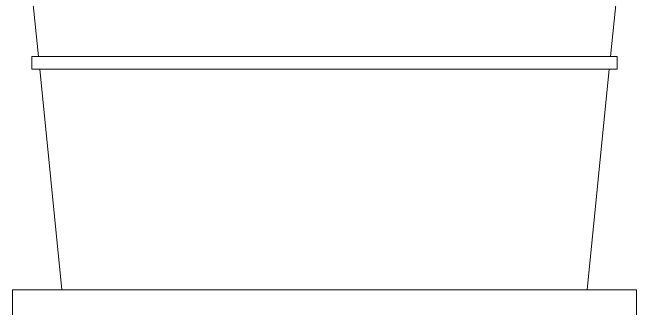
# Model space of a CAD drawing. Header units: millimetres. Extents: x -667 to -468, y -723 to -475.
# Drawn here: x -655.8403 to -655.4562, y -487.7804 to -487.5979 of the extents above; entities that cross this region are included whole.
import ezdxf

# ---------------------------------------------------------------- set-up
doc = ezdxf.new("R2010")
doc.units = ezdxf.units.MM
doc.layers.add('dinding', color=36, linetype='Continuous', lineweight=9)

msp = doc.modelspace()

# ---------------------------------------------------------------- linework, layer by layer
at = {"layer": 'dinding'}
for p, q in [((-655.83154, -487.55293), (-655.82434, -487.62493)), ((-655.46504, -487.55293), (-655.47224, -487.62493)), ((-655.82834, -487.63293), (-655.82834, -487.62493)), ((-655.82834, -487.62493), (-655.82434, -487.62493)), ((-655.82434, -487.62493), (-655.47224, -487.62493)), ((-655.47224, -487.62493), (-655.46824, -487.62493)), ((-655.46824, -487.63293), (-655.46824, -487.62493)), ((-655.82834, -487.63293), (-655.82354, -487.63293)), ((-655.82354, -487.63293), (-655.80994, -487.76893)), ((-655.82354, -487.63293), (-655.47304, -487.63293)), ((-655.47304, -487.63293), (-655.48664, -487.76893)), ((-655.47304, -487.63293), (-655.46824, -487.63293)), ((-655.84034, -487.78493), (-655.84034, -487.76893)), ((-655.84034, -487.76893), (-655.80994, -487.76893)), ((-655.80994, -487.76893), (-655.48664, -487.76893)), ((-655.48664, -487.76893), (-655.45624, -487.76893)), ((-655.45624, -487.78493), (-655.45624, -487.76893))]:
    msp.add_line(p, q, dxfattribs=at)

doc.saveas('drawing.dxf')
